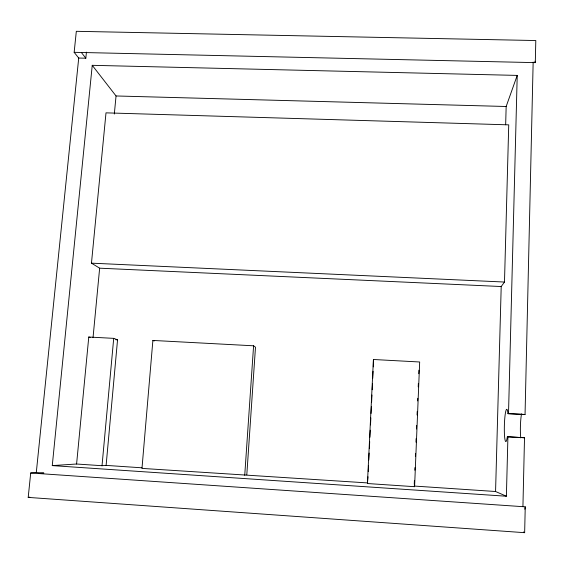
<?xml version="1.0" encoding="UTF-8"?>
<svg xmlns="http://www.w3.org/2000/svg" width="564" height="564" viewBox="0 0 564 564"><rect width="100%" height="100%" fill="white"/><g stroke="black" fill="none" stroke-linecap="round" stroke-linejoin="round"><path stroke-width="0.85" d="M522.934 506.331L524.513 437.749L507.339 436.762A16.166 1.918 -88.4 0 1 504.632 437.044A16.166 1.918 -88.4 0 1 505.224 414.279A16.166 1.918 -88.4 0 1 507.938 413.652L525.049 414.484L533.156 62.082M524.654 532.691L525.239 506.832L30.717 472.999L28.2 497.399L524.654 532.691L523.505 531.958M74.152 52.318L535.299 62.632L535.8 40.537L76.323 31.309L74.152 52.318L78.72 58.043L36.293 472.54L30.717 472.999M508.516 413.511L517.216 75.407L92.242 65.318L52.269 465.603L506.387 496.228L507.917 436.726M506.387 496.228L495.566 491.505L501.206 286.533L504.491 282.042L508.735 124.855L105.997 112.849L91.467 263.162L99.645 268.182L501.206 286.533M505.661 124.778L506.162 106.497L517.216 75.407M414.251 484.293L414.392 480.782M414.822 470.249L414.928 467.619M415.393 456.213L415.499 453.576M415.964 442.169L416.105 438.658M416.5 429L416.648 425.496M417.071 414.963L417.219 411.452M417.649 400.919L417.755 398.283M418.22 386.876L418.361 383.365M418.756 373.713L418.897 370.203M414.596 486.69L419.672 361.989L373.424 359.494L367.425 483.524L414.596 486.69L414.173 486.048L495.566 491.505M367.425 483.524L368.003 476.777M368.257 471.504L368.553 465.349M368.807 460.076L369.152 453.04M369.364 448.641L369.702 441.605M369.913 437.213L370.252 430.177M370.506 424.904L370.851 417.868M371.063 413.468L371.401 406.44M371.613 402.04L371.951 395.004M372.212 389.731L372.508 383.576M372.762 378.296L373.1 371.267M373.312 366.868L373.424 359.494M246.799 474.832L255.485 347.198L253.588 345.802L152.886 340.437L141.98 468.395L367.707 482.932M244.734 475.29L253.588 345.802M76.591 464.01L102.021 465.716L106.11 465.399L117.545 339.838L113.709 338.358L88.774 337.025L76.591 464.01L52.269 465.603M102.021 465.716L113.709 338.358M93.032 337.66L99.645 268.182M114.323 114.055L116.043 95.965L92.242 65.318M78.72 58.043L85.82 58.205L86.433 52.142M524.837 509.229L525.239 506.832M525.049 414.484L507.938 413.652M28.2 497.399L29.807 497.159M38.415 473.527L43.879 473.062L36.293 472.54M524.513 437.749L507.339 436.762M116.043 95.965L506.162 106.497M91.467 263.162L504.491 282.042M115.789 339.747L117.545 339.838M106.11 465.399L142.008 467.81M88.774 337.025L90.162 337.526M152.886 340.437L154.205 341.023M81.357 52.48L85.82 58.205M534.968 61.173L535.299 62.632M520.762 437.911A16.194 2.178 -88.5 0 1 521.538 413.849"/></g></svg>
